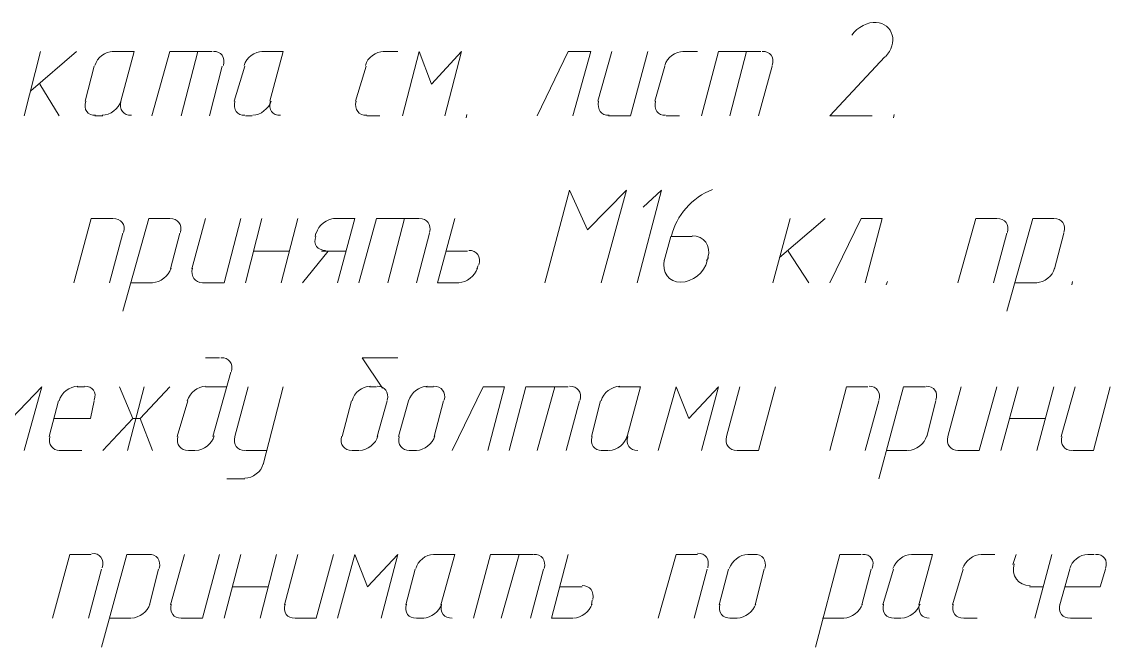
# Model space of a CAD drawing. Header units: millimetres. Extents: x -678 to 5260, y -935 to 3264.
# Drawn here: x 3760.7 to 4033.3, y -174.9 to -18.2 of the extents above; entities that cross this region are included whole.
import ezdxf

# ---------------------------------------------------------------- set-up
doc = ezdxf.new("R2010")
doc.units = ezdxf.units.MM
doc.header["$MEASUREMENT"] = 0
doc.layers.get('0').update_dxf_attribs({"linetype": 'CONTINUOUS'})

msp = doc.modelspace()

# ---------------------------------------------------------------- linework, layer by layer
at = {"color": 7, "linetype": 'Continuous', "lineweight": 18, "true_color": 0x000007}
for points in [[(3765.42383, -25.66774), (3761.27445, -41.76732), (3761.27445, -41.76732)], [(3762.9342, -35.46027), (3774.38649, -25.66774), (3774.38649, -25.66774)], [(3783.34914, -25.66774), (3788.82632, -25.66774), (3785.50682, -38.11587)], [(3793.30765, -41.76732), (3797.78898, -25.66774), (3808.41138, -25.66774)], [(3800.61055, -41.76732), (3804.75993, -25.66774), (3804.75993, -25.66774)], [(3820.85952, -25.66774), (3826.17072, -25.66774), (3822.85122, -38.11587)], [(3851.23296, -25.66774), (3854.88441, -25.66774), (3854.88441, -25.66774)], [(3856.04624, -41.76732), (3860.19562, -25.66774), (3863.34914, -33.80052), (3870.81802, -25.66774), (3866.66864, -41.76732)], [(3889.73918, -41.76732), (3897.54001, -25.66774), (3903.18317, -25.66774), (3898.70184, -41.76732)], [(3905.00889, -38.11587), (3908.49437, -25.66774), (3908.49437, -25.66774)], [(3917.45703, -25.66774), (3913.14167, -41.76732), (3907.6645, -41.76732)], [(3926.25371, -25.66774), (3929.90516, -25.66774), (3929.90516, -25.66774)], [(3930.90101, -41.76732), (3935.21636, -25.66774), (3945.83877, -25.66774)], [(3938.03794, -41.76732), (3942.18732, -25.66774), (3942.18732, -25.66774)], [(3973.72259, -41.76732), (3963.10018, -41.76732), (3976.87611, -26.99554)], [(3776.54416, -38.11587), (3778.86781, -29.31919), (3778.86781, -29.31919)], [(3810.90101, -29.31919), (3807.74748, -41.76732), (3807.74748, -41.76732)], [(3813.88856, -38.11587), (3816.54416, -29.31919), (3816.54416, -29.31919)], [(3844.26201, -38.11587), (3846.91761, -29.31919), (3846.91761, -29.31919)], [(3919.28275, -38.11587), (3921.77238, -29.31919), (3921.77238, -29.31919)], [(3948.66035, -29.31919), (3945.17487, -41.76732), (3945.17487, -41.76732)], [(3770.07113, -41.76732), (3765.25786, -33.80052), (3765.25786, -33.80052)], [(3781.02549, -41.76732), (3779.03379, -41.76732), (3779.03379, -41.76732)], [(3818.36989, -41.76732), (3816.71014, -41.76732), (3816.71014, -41.76732)], [(3847.08358, -41.76732), (3850.40308, -41.76732), (3850.40308, -41.76732)], [(3871.97985, -42.26525), (3872.14582, -41.43537), (3872.14582, -41.43537)], [(3922.10433, -41.76732), (3925.42383, -41.76732), (3925.42383, -41.76732)], [(3979.03379, -42.26525), (3979.19976, -41.43537), (3979.19976, -41.43537)], [(3891.73089, -83.59305), (3897.87196, -60.35653), (3902.35329, -70.31504), (3912.14582, -60.35653), (3905.83877, -83.59305)], [(3916.2952, -64.67189), (3920.9425, -60.35653), (3914.80142, -83.59305)], [(3773.72259, -83.59305), (3778.03794, -67.49346), (3783.51512, -67.49346)], [(3792.47777, -67.49346), (3786.00474, -90.72998), (3786.00474, -90.72998)], [(3797.78898, -67.49346), (3792.47777, -67.49346), (3792.47777, -67.49346)], [(3803.26615, -80.10757), (3806.75163, -67.49346), (3806.75163, -67.49346)], [(3815.54831, -67.49346), (3811.39893, -83.59305), (3805.92176, -83.59305)], [(3816.71014, -83.59305), (3820.85952, -67.49346), (3820.85952, -67.49346)], [(3825.67279, -83.59305), (3829.82217, -67.49346), (3829.82217, -67.49346)], [(3839.78068, -83.59305), (3844.09603, -67.49346), (3838.78483, -67.49346)], [(3845.09188, -83.59305), (3849.57321, -67.49346), (3860.19562, -67.49346)], [(3852.39479, -83.59305), (3856.54416, -67.49346), (3856.54416, -67.49346)], [(3869.15827, -67.49346), (3864.84292, -83.59305), (3870.15412, -83.59305)], [(3953.14167, -67.49346), (3948.82632, -83.59305), (3948.82632, -83.59305)], [(3950.48607, -77.28599), (3961.93835, -67.49346), (3961.93835, -67.49346)], [(3963.10018, -83.59305), (3970.90101, -67.49346), (3976.21221, -67.49346), (3971.89686, -83.59305)], [(3995.13337, -83.59305), (3999.6147, -67.49346), (4004.92591, -67.49346)], [(4013.88856, -67.49346), (4007.41553, -90.72998), (4007.41553, -90.72998)], [(4019.19976, -67.49346), (4013.88856, -67.49346), (4013.88856, -67.49346)], [(3782.68524, -83.59305), (3786.00474, -71.14491), (3786.00474, -71.14491)], [(3800.2786, -71.14491), (3797.95495, -80.10757), (3797.95495, -80.10757)], [(3834.3035, -71.14491), (3834.13752, -71.97479), (3834.13752, -71.97479)], [(3862.85122, -71.14491), (3859.53172, -83.59305), (3859.53172, -83.59305)], [(3928.57736, -71.97479), (3923.26615, -71.97479), (3921.6064, -78.11587)], [(4004.09603, -83.59305), (4007.41553, -71.14491), (4007.41553, -71.14491)], [(4021.68939, -71.14491), (4019.36574, -80.10757), (4019.36574, -80.10757)], [(3818.86781, -75.62624), (3827.6645, -75.62624), (3827.6645, -75.62624)], [(3830.984, -83.59305), (3837.45703, -75.62624), (3837.45703, -75.62624)], [(3835.79728, -75.62624), (3841.93835, -75.62624), (3841.93835, -75.62624)], [(3872.3118, -75.62624), (3867.00059, -75.62624), (3867.00059, -75.62624)], [(3957.78898, -83.59305), (3952.64375, -75.62624), (3952.64375, -75.62624)], [(3932.22881, -78.11587), (3932.72674, -77.28599), (3932.72674, -77.28599)], [(3874.63545, -80.10757), (3874.9674, -79.27769), (3874.9674, -79.27769)], [(3793.47362, -83.59305), (3787.99645, -83.59305), (3787.99645, -83.59305)], [(3977.20806, -84.09097), (3977.54001, -83.2611), (3977.54001, -83.2611)], [(4014.88441, -83.59305), (4009.57321, -83.59305), (4009.57321, -83.59305)], [(4023.68109, -84.09097), (4023.84707, -83.2611), (4023.84707, -83.2611)], [(3810.23711, -102.34823), (3806.75163, -102.34823), (3806.75163, -102.34823)], [(3854.88441, -102.34823), (3845.92176, -102.34823), (3851.06698, -109.98309)], [(3808.57736, -122.09927), (3813.05869, -105.99969), (3813.05869, -105.99969)], [(3750.65205, -125.58475), (3754.80142, -109.65114), (3758.12093, -117.61794), (3765.75578, -109.65114), (3761.27445, -125.58475)], [(3774.55246, -109.65114), (3776.37819, -109.65114), (3776.37819, -109.65114)], [(3781.02549, -125.58475), (3788.49437, -117.61794), (3785.17487, -109.65114)], [(3791.31595, -109.65114), (3787.16657, -125.58475), (3787.16657, -125.58475)], [(3793.47362, -125.58475), (3790.3201, -117.61794), (3797.78898, -109.65114)], [(3806.75163, -109.65114), (3812.06284, -109.65114), (3812.06284, -109.65114)], [(3817.37404, -109.65114), (3814.05454, -122.09927), (3814.05454, -122.09927)], [(3821.19147, -129.07023), (3826.17072, -109.65114), (3826.17072, -109.65114)], [(3847.74748, -109.65114), (3849.57321, -109.65114), (3849.57321, -109.65114)], [(3861.85537, -109.65114), (3863.84707, -109.65114), (3863.84707, -109.65114)], [(3868.49437, -125.58475), (3876.2952, -109.65114), (3881.6064, -109.65114), (3877.45703, -125.58475)], [(3882.76823, -125.58475), (3886.91761, -109.65114), (3897.54001, -109.65114)], [(3889.73918, -125.58475), (3894.22051, -109.65114), (3894.22051, -109.65114)], [(3910.15412, -109.65114), (3915.6313, -109.65114), (3912.3118, -122.09927)], [(3920.11263, -125.58475), (3924.59396, -109.65114), (3927.74748, -117.61794), (3935.21636, -109.65114), (3930.90101, -125.58475)], [(3937.20806, -122.09927), (3940.52757, -109.65114), (3940.52757, -109.65114)], [(3949.49022, -109.65114), (3945.17487, -125.58475), (3939.86367, -125.58475)], [(3963.10018, -125.58475), (3967.24956, -109.65114), (3972.56076, -109.65114)], [(3981.52342, -109.65114), (3975.38234, -132.72168), (3975.38234, -132.72168)], [(3987.00059, -109.65114), (3981.52342, -109.65114), (3981.52342, -109.65114)], [(3992.64375, -122.09927), (3995.96325, -109.65114), (3995.96325, -109.65114)], [(4004.92591, -109.65114), (4000.44458, -125.58475), (3995.13337, -125.58475)], [(4005.92176, -125.58475), (4010.23711, -109.65114), (4010.23711, -109.65114)], [(4014.88441, -125.58475), (4019.19976, -109.65114), (4019.19976, -109.65114)], [(4021.02549, -122.09927), (4024.51097, -109.65114), (4024.51097, -109.65114)], [(4033.30765, -109.65114), (4029.15827, -125.58475), (4023.84707, -125.58475)], [(3767.58151, -122.09927), (3769.90516, -113.13662), (3769.90516, -113.13662)], [(3778.86781, -113.13662), (3777.87196, -117.61794), (3768.90931, -117.61794)], [(3799.6147, -122.09927), (3802.2703, -113.13662), (3802.2703, -113.13662)], [(3840.9425, -122.09927), (3843.26615, -113.13662), (3843.26615, -113.13662)], [(3852.22881, -113.13662), (3849.73918, -122.09927), (3849.73918, -122.09927)], [(3855.05039, -122.09927), (3857.54001, -113.13662), (3857.54001, -113.13662)], [(3866.33669, -113.13662), (3864.01304, -122.09927), (3864.01304, -122.09927)], [(3900.36159, -113.13662), (3897.04209, -125.58475), (3897.04209, -125.58475)], [(3903.34914, -122.09927), (3905.67279, -113.13662), (3905.67279, -113.13662)], [(3971.89686, -125.58475), (3975.38234, -113.13662), (3975.38234, -113.13662)], [(3989.6562, -113.13662), (3987.33254, -122.09927), (3987.33254, -122.09927)], [(3788.49437, -117.61794), (3790.3201, -117.61794), (3790.3201, -117.61794)], [(4008.07943, -117.61794), (4017.04209, -117.61794), (4017.04209, -117.61794)], [(3770.07113, -125.58475), (3775.71429, -125.58475), (3775.71429, -125.58475)], [(3802.43628, -125.58475), (3804.09603, -125.58475), (3804.09603, -125.58475)], [(3816.71014, -125.58475), (3822.02134, -125.58475), (3822.02134, -125.58475)], [(3845.09188, -125.58475), (3843.43213, -125.58475), (3843.43213, -125.58475)], [(3859.53172, -125.58475), (3857.70599, -125.58475), (3857.70599, -125.58475)], [(3907.6645, -125.58475), (3905.83877, -125.58475), (3905.83877, -125.58475)], [(3982.51927, -125.58475), (3977.20806, -125.58475), (3977.20806, -125.58475)], [(3812.06284, -132.72168), (3816.54416, -132.72168), (3816.54416, -132.72168)], [(3768.41138, -167.57645), (3772.72674, -151.64284), (3778.03794, -151.64284)], [(3787.00059, -151.64284), (3780.69354, -174.87935), (3780.69354, -174.87935)], [(3792.47777, -151.64284), (3787.00059, -151.64284), (3787.00059, -151.64284)], [(3797.95495, -164.25695), (3801.44043, -151.64284), (3801.44043, -151.64284)], [(3810.23711, -151.64284), (3805.92176, -167.57645), (3800.61055, -167.57645)], [(3811.39893, -167.57645), (3815.54831, -151.64284), (3815.54831, -151.64284)], [(3820.36159, -167.57645), (3824.51097, -151.64284), (3824.51097, -151.64284)], [(3826.50267, -164.25695), (3829.82217, -151.64284), (3829.82217, -151.64284)], [(3838.78483, -151.64284), (3834.46947, -167.57645), (3829.15827, -167.57645)], [(3839.78068, -167.57645), (3844.09603, -151.64284), (3847.24956, -159.77562), (3854.88441, -151.64284), (3850.73503, -167.57645)], [(3863.84707, -151.64284), (3869.15827, -151.64284), (3865.67279, -164.25695)], [(3873.80557, -167.57645), (3878.12093, -151.64284), (3888.74333, -151.64284)], [(3880.77653, -167.57645), (3885.25786, -151.64284), (3885.25786, -151.64284)], [(3897.54001, -151.64284), (3893.39064, -167.57645), (3898.70184, -167.57645)], [(3920.11263, -167.57645), (3924.59396, -151.64284), (3929.90516, -151.64284)], [(3942.51927, -151.64284), (3944.17902, -151.64284), (3944.17902, -151.64284)], [(3965.58981, -151.64284), (3959.44873, -174.87935), (3959.44873, -174.87935)], [(3970.90101, -151.64284), (3965.58981, -151.64284), (3965.58981, -151.64284)], [(3983.51512, -151.64284), (3988.82632, -151.64284), (3985.34084, -164.25695)], [(4000.9425, -151.64284), (4004.42798, -151.64284), (4004.42798, -151.64284)], [(4009.73918, -151.64284), (4008.90931, -154.13247), (4008.90931, -154.13247)], [(4014.38649, -167.57645), (4018.70184, -151.64284), (4018.70184, -151.64284)], [(4027.6645, -151.64284), (4029.32425, -151.64284), (4029.32425, -151.64284)], [(3777.37404, -167.57645), (3780.69354, -155.29429), (3780.69354, -155.29429)], [(3794.9674, -155.29429), (3792.64375, -164.25695), (3792.64375, -164.25695)], [(3856.87611, -164.25695), (3859.19976, -155.29429), (3859.19976, -155.29429)], [(3891.39893, -155.29429), (3888.07943, -167.57645), (3888.07943, -167.57645)], [(3929.07528, -167.57645), (3932.39479, -155.29429), (3932.39479, -155.29429)], [(3935.38234, -164.25695), (3937.70599, -155.29429), (3937.70599, -155.29429)], [(3946.66864, -155.29429), (3944.34499, -164.25695), (3944.34499, -164.25695)], [(3973.39064, -155.29429), (3971.06698, -164.25695), (3971.06698, -164.25695)], [(3976.37819, -164.25695), (3979.03379, -155.29429), (3979.03379, -155.29429)], [(3993.80557, -164.25695), (3996.46118, -155.29429), (3996.46118, -155.29429)], [(4020.69354, -164.25695), (4023.18317, -155.29429), (4023.18317, -155.29429)], [(4032.14582, -155.29429), (4030.81802, -159.77562), (4021.85537, -159.77562)], [(3813.55661, -159.77562), (3822.35329, -159.77562), (3822.35329, -159.77562)], [(3901.02549, -159.77562), (3895.54831, -159.77562), (3895.54831, -159.77562)], [(4013.05869, -159.77562), (4016.54416, -159.77562), (4016.54416, -159.77562)], [(3903.34914, -164.25695), (3903.51512, -163.09512), (3903.51512, -163.09512)], [(3787.99645, -167.57645), (3782.68524, -167.57645), (3782.68524, -167.57645)], [(3861.35744, -167.57645), (3859.53172, -167.57645), (3859.53172, -167.57645)], [(3939.86367, -167.57645), (3938.03794, -167.57645), (3938.03794, -167.57645)], [(3966.58566, -167.57645), (3961.27445, -167.57645), (3961.27445, -167.57645)], [(3980.85952, -167.57645), (3979.19976, -167.57645), (3979.19976, -167.57645)], [(3996.62715, -167.57645), (3999.94665, -167.57645), (3999.94665, -167.57645)], [(4023.34914, -167.57645), (4028.66035, -167.57645), (4028.66035, -167.57645)]]:
    msp.add_lwpolyline(points, dxfattribs=at)
for points in [[(3974.71844, -18.36483), (3972.56076, -18.19886), (3970.07113, -19.52666), (3968.57736, -21.51836)], [(3783.51512, -25.66774), (3781.68939, -25.66774), (3779.53172, -27.16151), (3779.03379, -29.15321)], [(3811.23296, -29.15321), (3811.73089, -27.16151), (3810.56906, -25.50176), (3808.74333, -25.66774)], [(3821.02549, -25.66774), (3819.03379, -25.66774), (3816.87611, -27.16151), (3816.37819, -29.15321)], [(3851.39893, -25.66774), (3849.40723, -25.66774), (3847.24956, -27.16151), (3846.75163, -29.15321)], [(3926.41968, -25.66774), (3924.42798, -25.66774), (3922.2703, -27.16151), (3921.77238, -29.15321)], [(3948.66035, -29.15321), (3949.32425, -27.16151), (3948.16242, -25.50176), (3946.17072, -25.66774)], [(3776.71014, -38.11587), (3776.04624, -40.10757), (3777.20806, -41.76732), (3779.19976, -41.60135)], [(3780.85952, -41.60135), (3782.85122, -41.60135), (3785.00889, -39.9416), (3785.50682, -38.11587)], [(3785.50682, -38.11587), (3785.00889, -40.10757), (3786.17072, -41.76732), (3788.16242, -41.60135)], [(3814.05454, -38.11587), (3813.55661, -40.10757), (3814.71844, -41.76732), (3816.54416, -41.60135)], [(3818.53586, -41.60135), (3820.52757, -41.60135), (3822.51927, -39.9416), (3823.18317, -38.11587)], [(3823.01719, -38.11587), (3822.35329, -40.10757), (3823.51512, -41.76732), (3825.50682, -41.60135)], [(3844.42798, -38.11587), (3843.93006, -40.10757), (3845.09188, -41.76732), (3847.08358, -41.60135)], [(3905.17487, -38.11587), (3904.67694, -40.10757), (3905.83877, -41.76732), (3907.83047, -41.60135)], [(3919.44873, -38.11587), (3918.9508, -40.10757), (3919.94665, -41.76732), (3921.93835, -41.60135)], [(3933.72259, -60.19056), (3928.57736, -62.18226), (3924.59396, -66.82956), (3923.43213, -71.80881)], [(3800.44458, -70.97894), (3800.9425, -68.98724), (3799.78068, -67.49346), (3797.78898, -67.49346)], [(3839.11678, -67.49346), (3837.12508, -67.49346), (3834.9674, -69.15321), (3834.46947, -71.14491)], [(3862.85122, -70.97894), (3863.34914, -68.98724), (3862.18732, -67.49346), (3860.36159, -67.49346)], [(4021.68939, -70.97894), (4022.35329, -68.98724), (4021.19147, -67.49346), (4019.19976, -67.49346)], [(3834.3035, -71.97479), (3833.6396, -73.96649), (3834.80142, -75.46027), (3836.79313, -75.46027)], [(3932.56076, -77.28599), (3933.39064, -74.29844), (3931.56491, -71.80881), (3928.57736, -71.80881)], [(3875.13337, -79.11172), (3875.79728, -77.12002), (3874.63545, -75.46027), (3872.64375, -75.46027)], [(3921.6064, -77.94989), (3920.9425, -80.93745), (3922.76823, -83.42707), (3925.75578, -83.42707)], [(3925.75578, -83.42707), (3928.57736, -83.42707), (3931.73089, -81.10342), (3932.39479, -78.11587)], [(3793.47362, -83.59305), (3795.46533, -83.42707), (3797.45703, -81.9333), (3798.12093, -79.9416)], [(3803.43213, -79.9416), (3802.9342, -81.9333), (3804.09603, -83.59305), (3805.92176, -83.59305)], [(3870.15412, -83.59305), (3872.14582, -83.42707), (3874.13752, -81.9333), (3874.80142, -79.9416)], [(4014.88441, -83.59305), (4016.87611, -83.42707), (4018.86781, -81.9333), (4019.36574, -79.9416)], [(3813.22466, -105.83371), (3813.72259, -103.84201), (3812.56076, -102.18226), (3810.56906, -102.34823)], [(3774.71844, -109.48516), (3772.72674, -109.48516), (3770.56906, -111.14491), (3770.07113, -113.13662)], [(3778.86781, -112.97064), (3779.53172, -110.97894), (3778.36989, -109.48516), (3776.37819, -109.48516)], [(3806.75163, -109.48516), (3804.75993, -109.48516), (3802.76823, -111.14491), (3802.10433, -113.13662)], [(3847.91346, -109.48516), (3845.92176, -109.48516), (3843.93006, -111.14491), (3843.43213, -113.13662)], [(3852.22881, -112.97064), (3852.72674, -110.97894), (3851.56491, -109.48516), (3849.73918, -109.48516)], [(3862.18732, -109.48516), (3860.19562, -109.48516), (3858.20391, -111.14491), (3857.54001, -113.13662)], [(3866.50267, -112.97064), (3867.00059, -110.97894), (3865.83877, -109.48516), (3863.84707, -109.48516)], [(3900.52757, -112.97064), (3901.02549, -110.97894), (3899.86367, -109.48516), (3897.87196, -109.48516)], [(3910.48607, -109.48516), (3908.49437, -109.48516), (3906.33669, -111.14491), (3905.83877, -113.13662)], [(3989.6562, -112.97064), (3990.3201, -110.97894), (3989.15827, -109.48516), (3987.16657, -109.48516)], [(3767.74748, -122.09927), (3767.24956, -124.09097), (3768.41138, -125.58475), (3770.23711, -125.58475)], [(3799.78068, -122.09927), (3799.28275, -124.09097), (3800.44458, -125.58475), (3802.43628, -125.58475)], [(3804.26201, -125.58475), (3806.25371, -125.58475), (3808.41138, -123.925), (3808.90931, -121.9333)], [(3814.05454, -122.09927), (3813.55661, -124.09097), (3814.71844, -125.58475), (3816.54416, -125.58475)], [(3840.77653, -122.09927), (3840.2786, -124.09097), (3841.44043, -125.58475), (3843.43213, -125.58475)], [(3845.25786, -125.58475), (3847.24956, -125.58475), (3849.40723, -123.925), (3849.90516, -121.9333)], [(3855.21636, -122.09927), (3854.71844, -124.09097), (3855.88026, -125.58475), (3857.87196, -125.58475)], [(3859.53172, -125.58475), (3861.52342, -125.58475), (3863.51512, -123.925), (3864.17902, -121.9333)], [(3903.51512, -122.09927), (3903.01719, -124.09097), (3904.01304, -125.58475), (3906.00474, -125.58475)], [(3907.83047, -125.58475), (3909.82217, -125.58475), (3911.81387, -123.925), (3912.3118, -121.9333)], [(3912.47777, -122.09927), (3911.81387, -124.09097), (3912.9757, -125.58475), (3914.9674, -125.58475)], [(3937.20806, -122.09927), (3936.71014, -124.09097), (3937.87196, -125.58475), (3939.86367, -125.58475)], [(3982.68524, -125.58475), (3984.67694, -125.58475), (3986.83462, -123.925), (3987.33254, -121.9333)], [(3992.64375, -122.09927), (3992.14582, -124.09097), (3993.30765, -125.58475), (3995.29935, -125.58475)], [(4021.19147, -122.09927), (4020.69354, -124.09097), (4021.85537, -125.58475), (4023.68109, -125.58475)], [(3816.54416, -132.5557), (3818.53586, -132.5557), (3820.69354, -130.89595), (3821.19147, -128.90425)], [(3795.13337, -155.12832), (3795.6313, -153.13662), (3794.46947, -151.47686), (3792.47777, -151.64284)], [(3863.84707, -151.64284), (3861.85537, -151.64284), (3859.86367, -153.30259), (3859.36574, -155.12832)], [(3891.56491, -155.12832), (3892.06284, -153.13662), (3890.90101, -151.47686), (3888.90931, -151.64284)], [(3942.51927, -151.64284), (3940.52757, -151.64284), (3938.53586, -153.30259), (3937.87196, -155.12832)], [(3946.83462, -155.12832), (3947.33254, -153.13662), (3946.17072, -151.47686), (3944.17902, -151.64284)], [(3973.72259, -155.12832), (3974.38649, -153.13662), (3973.22466, -151.47686), (3971.23296, -151.64284)], [(3983.51512, -151.64284), (3981.52342, -151.64284), (3979.53172, -153.30259), (3978.86781, -155.12832)], [(4000.9425, -151.64284), (3998.9508, -151.64284), (3996.9591, -153.30259), (3996.2952, -155.12832)], [(4027.6645, -151.64284), (4025.67279, -151.64284), (4023.68109, -153.30259), (4023.18317, -155.12832)], [(4032.14582, -155.12832), (4032.80972, -153.13662), (4031.6479, -151.47686), (4029.6562, -151.64284)], [(4009.24126, -153.96649), (4008.41138, -156.95404), (4010.23711, -159.44367), (4013.22466, -159.44367)], [(3903.68109, -162.92915), (3904.17902, -160.93745), (3903.01719, -159.44367), (3901.02549, -159.44367)], [(3788.16242, -167.57645), (3790.15412, -167.57645), (3792.14582, -165.9167), (3792.80972, -164.09097)], [(3798.12093, -164.09097), (3797.623, -166.08267), (3798.78483, -167.74242), (3800.61055, -167.57645)], [(3826.66864, -164.09097), (3826.00474, -166.08267), (3827.16657, -167.74242), (3829.15827, -167.57645)], [(3857.04209, -164.09097), (3856.37819, -166.08267), (3857.54001, -167.74242), (3859.53172, -167.57645)], [(3861.19147, -167.57645), (3863.18317, -167.57645), (3865.34084, -165.9167), (3865.83877, -164.09097)], [(3865.83877, -164.09097), (3865.34084, -166.08267), (3866.50267, -167.74242), (3868.49437, -167.57645)], [(3898.86781, -167.57645), (3900.85952, -167.57645), (3902.85122, -165.9167), (3903.51512, -164.09097)], [(3935.54831, -164.09097), (3935.05039, -166.08267), (3936.21221, -167.74242), (3938.20391, -167.57645)], [(3939.86367, -167.57645), (3941.85537, -167.57645), (3943.84707, -165.9167), (3944.51097, -164.09097)], [(3966.58566, -167.57645), (3968.57736, -167.57645), (3970.56906, -165.9167), (3971.23296, -164.09097)], [(3976.54416, -164.09097), (3976.04624, -166.08267), (3977.20806, -167.74242), (3979.19976, -167.57645)], [(3981.02549, -167.57645), (3983.01719, -167.57645), (3985.00889, -165.9167), (3985.67279, -164.09097)], [(3985.50682, -164.09097), (3985.00889, -166.08267), (3986.17072, -167.74242), (3987.99645, -167.57645)], [(3993.97155, -164.09097), (3993.47362, -166.08267), (3994.63545, -167.74242), (3996.62715, -167.57645)], [(4020.69354, -164.09097), (4020.19562, -166.08267), (4021.35744, -167.74242), (4023.34914, -167.57645)]]:
    msp.add_open_spline(points, degree=3, dxfattribs=at)
for points in [[(3977.04209, -26.99554), (3978.53586, -25.33579), (3979.19976, -23.17811), (3978.70184, -21.51836), (3978.70184, -21.51836), (3978.20391, -19.69263), (3976.71014, -18.53081), (3974.71844, -18.36483)], [(3786.17072, -70.97894), (3786.50267, -69.98309), (3786.33669, -69.15321), (3785.83877, -68.48931), (3785.83877, -68.48931), (3785.34084, -67.82541), (3784.51097, -67.49346), (3783.51512, -67.49346)], [(4007.58151, -70.97894), (4007.74748, -69.98309), (4007.74748, -69.15321), (4007.24956, -68.48931), (4007.24956, -68.48931), (4006.75163, -67.82541), (4005.92176, -67.49346), (4004.92591, -67.49346)], [(3975.38234, -112.97064), (3975.71429, -112.14077), (3975.54831, -111.14491), (3975.05039, -110.48101), (3975.05039, -110.48101), (3974.55246, -109.81711), (3973.88856, -109.48516), (3972.89271, -109.48516)], [(3780.85952, -154.96234), (3781.19147, -153.96649), (3781.02549, -152.97064), (3780.52757, -152.30674), (3780.52757, -152.30674), (3780.02964, -151.64284), (3779.19976, -151.31089), (3778.20391, -151.31089)], [(3932.56076, -154.96234), (3932.72674, -153.96649), (3932.72674, -152.97064), (3932.22881, -152.30674), (3932.22881, -152.30674), (3931.73089, -151.64284), (3930.90101, -151.31089), (3929.90516, -151.31089)]]:
    msp.add_open_spline(points, degree=3, knots=[0, 0, 0, 0, 0.125, 0.125, 0.125, 0.125001, 1, 1, 1, 1], dxfattribs=at)

doc.saveas('drawing.dxf')
